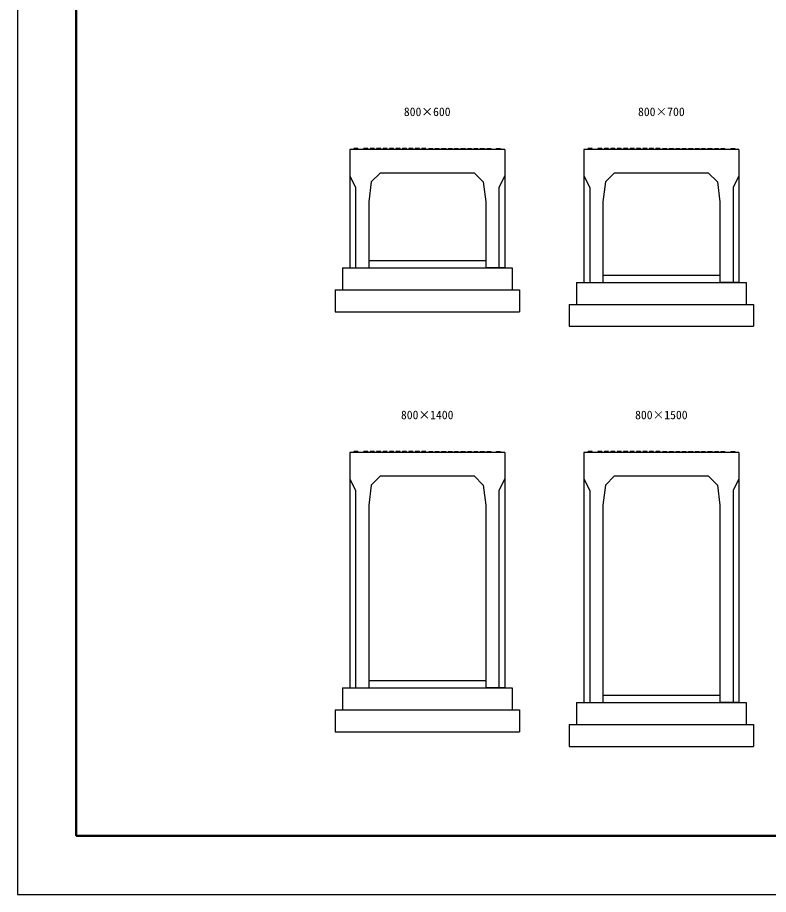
# Model space of a CAD drawing. Units: millimetres, scale not verified. Extents: x -16800 to 16800, y -5940 to 5940.
# Drawn here: x -16800 to -11668, y -5940 to 56 of the extents above; entities that cross this region are included whole.
import ezdxf
from ezdxf.enums import TextEntityAlignment as Align

# ---------------------------------------------------------------- set-up
doc = ezdxf.new("R2010")
doc.units = ezdxf.units.MM
doc.header["$LTSCALE"] = 20
for name, color, linetype, lineweight in [('0-1_Defpoints', 5, 'Continuous', 25), ('0-2_HATCH', 6, 'Continuous', 25), ('0-5_OUTLINE', 3, 'Continuous', 25), ('0-6_TXT', 7, 'Continuous', 25), ('0-7_WAKU', 3, 'Continuous', 25)]:
    doc.layers.add(name, color=color, linetype=linetype, lineweight=lineweight)
doc.styles.add('ＭＳ ゴシック', font='')
doc.styles.get('ＭＳ ゴシック').set_extended_font_data('MS Gothic')

msp = doc.modelspace()

# ---------------------------------------------------------------- linework, layer by layer
at = {"layer": '0-1_Defpoints'}
msp.add_lwpolyline([(-16800, -5940), (0, -5940), (0, 5940), (-16800, 5940)], close=True, dxfattribs=at)
at = {"layer": '0-2_HATCH'}
for points in [[(-14472.5, -844.84), (-14473.5, -838.34), (-14501.5, -838.34), (-14502.5, -844.84)], [(-14405, -844.84), (-14406, -838.34), (-14434, -838.34), (-14435, -844.84)], [(-14361, -844.84), (-14362, -838.34), (-14390, -838.34), (-14391, -844.84)], [(-14317, -844.84), (-14318, -838.34), (-14346, -838.34), (-14347, -844.84)], [(-14273, -844.84), (-14274, -838.34), (-14302, -838.34), (-14303, -844.84)], [(-14229, -844.84), (-14230, -838.34), (-14258, -838.34), (-14259, -844.84)], [(-14185, -844.84), (-14186, -838.34), (-14214, -838.34), (-14215, -844.84)], [(-14141, -844.84), (-14142, -838.34), (-14170, -838.34), (-14171, -844.84)], [(-14097, -844.84), (-14098, -838.34), (-14126, -838.34), (-14127, -844.84)], [(-14053, -844.84), (-14054, -838.34), (-14082, -838.34), (-14083, -844.84)], [(-14009, -844.84), (-14010, -838.34), (-14038, -838.34), (-14039, -844.84)], [(-13991, -844.84), (-13990, -838.34), (-13962, -838.34), (-13961, -844.84)], [(-13947, -844.84), (-13946, -838.34), (-13918, -838.34), (-13917, -844.84)], [(-13903, -844.84), (-13902, -838.34), (-13874, -838.34), (-13873, -844.84)], [(-13859, -844.84), (-13858, -838.34), (-13830, -838.34), (-13829, -844.84)], [(-13815, -844.84), (-13814, -838.34), (-13786, -838.34), (-13785, -844.84)], [(-13771, -844.84), (-13770, -838.34), (-13742, -838.34), (-13741, -844.84)], [(-13727, -844.84), (-13726, -838.34), (-13698, -838.34), (-13697, -844.84)], [(-13683, -844.84), (-13682, -838.34), (-13654, -838.34), (-13653, -844.84)], [(-13639, -844.84), (-13638, -838.34), (-13610, -838.34), (-13609, -844.84)], [(-13595, -844.84), (-13594, -838.34), (-13566, -838.34), (-13565, -844.84)], [(-13527.5, -844.84), (-13526.5, -838.34), (-13498.5, -838.34), (-13497.5, -844.84)], [(-12872.5, -844.84), (-12873.5, -838.34), (-12901.5, -838.34), (-12902.5, -844.84)], [(-12805, -844.84), (-12806, -838.34), (-12834, -838.34), (-12835, -844.84)], [(-12761, -844.84), (-12762, -838.34), (-12790, -838.34), (-12791, -844.84)], [(-12717, -844.84), (-12718, -838.34), (-12746, -838.34), (-12747, -844.84)], [(-12673, -844.84), (-12674, -838.34), (-12702, -838.34), (-12703, -844.84)], [(-12629, -844.84), (-12630, -838.34), (-12658, -838.34), (-12659, -844.84)], [(-12585, -844.84), (-12586, -838.34), (-12614, -838.34), (-12615, -844.84)], [(-12541, -844.84), (-12542, -838.34), (-12570, -838.34), (-12571, -844.84)], [(-12497, -844.84), (-12498, -838.34), (-12526, -838.34), (-12527, -844.84)], [(-12453, -844.84), (-12454, -838.34), (-12482, -838.34), (-12483, -844.84)], [(-12409, -844.84), (-12410, -838.34), (-12438, -838.34), (-12439, -844.84)], [(-12391, -844.84), (-12390, -838.34), (-12362, -838.34), (-12361, -844.84)], [(-12347, -844.84), (-12346, -838.34), (-12318, -838.34), (-12317, -844.84)], [(-12303, -844.84), (-12302, -838.34), (-12274, -838.34), (-12273, -844.84)], [(-12259, -844.84), (-12258, -838.34), (-12230, -838.34), (-12229, -844.84)], [(-12215, -844.84), (-12214, -838.34), (-12186, -838.34), (-12185, -844.84)], [(-12171, -844.84), (-12170, -838.34), (-12142, -838.34), (-12141, -844.84)], [(-12127, -844.84), (-12126, -838.34), (-12098, -838.34), (-12097, -844.84)], [(-12083, -844.84), (-12082, -838.34), (-12054, -838.34), (-12053, -844.84)], [(-12039, -844.84), (-12038, -838.34), (-12010, -838.34), (-12009, -844.84)], [(-11995, -844.84), (-11994, -838.34), (-11966, -838.34), (-11965, -844.84)], [(-11927.5, -844.84), (-11926.5, -838.34), (-11898.5, -838.34), (-11897.5, -844.84)], [(-14472.5, -2917.85), (-14473.5, -2911.35), (-14501.5, -2911.35), (-14502.5, -2917.85)], [(-14405, -2917.85), (-14406, -2911.35), (-14434, -2911.35), (-14435, -2917.85)], [(-14361, -2917.85), (-14362, -2911.35), (-14390, -2911.35), (-14391, -2917.85)], [(-14317, -2917.85), (-14318, -2911.35), (-14346, -2911.35), (-14347, -2917.85)], [(-14273, -2917.85), (-14274, -2911.35), (-14302, -2911.35), (-14303, -2917.85)], [(-14229, -2917.85), (-14230, -2911.35), (-14258, -2911.35), (-14259, -2917.85)], [(-14185, -2917.85), (-14186, -2911.35), (-14214, -2911.35), (-14215, -2917.85)], [(-14141, -2917.85), (-14142, -2911.35), (-14170, -2911.35), (-14171, -2917.85)], [(-14097, -2917.85), (-14098, -2911.35), (-14126, -2911.35), (-14127, -2917.85)], [(-14053, -2917.85), (-14054, -2911.35), (-14082, -2911.35), (-14083, -2917.85)], [(-14009, -2917.85), (-14010, -2911.35), (-14038, -2911.35), (-14039, -2917.85)], [(-13991, -2917.85), (-13990, -2911.35), (-13962, -2911.35), (-13961, -2917.85)], [(-13947, -2917.85), (-13946, -2911.35), (-13918, -2911.35), (-13917, -2917.85)], [(-13903, -2917.85), (-13902, -2911.35), (-13874, -2911.35), (-13873, -2917.85)], [(-13859, -2917.85), (-13858, -2911.35), (-13830, -2911.35), (-13829, -2917.85)], [(-13815, -2917.85), (-13814, -2911.35), (-13786, -2911.35), (-13785, -2917.85)], [(-13771, -2917.85), (-13770, -2911.35), (-13742, -2911.35), (-13741, -2917.85)], [(-13727, -2917.85), (-13726, -2911.35), (-13698, -2911.35), (-13697, -2917.85)], [(-13683, -2917.85), (-13682, -2911.35), (-13654, -2911.35), (-13653, -2917.85)], [(-13639, -2917.85), (-13638, -2911.35), (-13610, -2911.35), (-13609, -2917.85)], [(-13595, -2917.85), (-13594, -2911.35), (-13566, -2911.35), (-13565, -2917.85)], [(-13527.5, -2917.85), (-13526.5, -2911.35), (-13498.5, -2911.35), (-13497.5, -2917.85)], [(-12872.5, -2917.85), (-12873.5, -2911.35), (-12901.5, -2911.35), (-12902.5, -2917.85)], [(-12805, -2917.85), (-12806, -2911.35), (-12834, -2911.35), (-12835, -2917.85)], [(-12761, -2917.85), (-12762, -2911.35), (-12790, -2911.35), (-12791, -2917.85)], [(-12717, -2917.85), (-12718, -2911.35), (-12746, -2911.35), (-12747, -2917.85)], [(-12673, -2917.85), (-12674, -2911.35), (-12702, -2911.35), (-12703, -2917.85)], [(-12629, -2917.85), (-12630, -2911.35), (-12658, -2911.35), (-12659, -2917.85)], [(-12585, -2917.85), (-12586, -2911.35), (-12614, -2911.35), (-12615, -2917.85)], [(-12541, -2917.85), (-12542, -2911.35), (-12570, -2911.35), (-12571, -2917.85)], [(-12497, -2917.85), (-12498, -2911.35), (-12526, -2911.35), (-12527, -2917.85)], [(-12453, -2917.85), (-12454, -2911.35), (-12482, -2911.35), (-12483, -2917.85)], [(-12409, -2917.85), (-12410, -2911.35), (-12438, -2911.35), (-12439, -2917.85)], [(-12391, -2917.85), (-12390, -2911.35), (-12362, -2911.35), (-12361, -2917.85)], [(-12347, -2917.85), (-12346, -2911.35), (-12318, -2911.35), (-12317, -2917.85)], [(-12303, -2917.85), (-12302, -2911.35), (-12274, -2911.35), (-12273, -2917.85)], [(-12259, -2917.85), (-12258, -2911.35), (-12230, -2911.35), (-12229, -2917.85)], [(-12215, -2917.85), (-12214, -2911.35), (-12186, -2911.35), (-12185, -2917.85)], [(-12171, -2917.85), (-12170, -2911.35), (-12142, -2911.35), (-12141, -2917.85)], [(-12127, -2917.85), (-12126, -2911.35), (-12098, -2911.35), (-12097, -2917.85)], [(-12083, -2917.85), (-12082, -2911.35), (-12054, -2911.35), (-12053, -2917.85)], [(-12039, -2917.85), (-12038, -2911.35), (-12010, -2911.35), (-12009, -2917.85)], [(-11995, -2917.85), (-11994, -2911.35), (-11966, -2911.35), (-11965, -2917.85)], [(-11927.5, -2917.85), (-11926.5, -2911.35), (-11898.5, -2911.35), (-11897.5, -2917.85)]]:
    msp.add_lwpolyline(points, dxfattribs=at)
at = {"layer": '0-5_OUTLINE'}
for p, q in [((-14530, -844.84), (-14530, -1654.84)), ((-13470, -844.84), (-14530, -844.84)), ((-13470, -844.84), (-13470, -1654.84)), ((-11870, -844.84), (-12930, -844.84)), ((-12930, -844.84), (-12930, -1754.84)), ((-11870, -844.84), (-11870, -1754.84)), ((-14382.86, -1067.7), (-14320, -1004.84)), ((-14320, -1004.84), (-13680, -1004.84)), ((-13617.14, -1067.7), (-13680, -1004.84)), ((-12782.86, -1067.7), (-12720, -1004.84)), ((-12720, -1004.84), (-12080, -1004.84)), ((-12017.14, -1067.7), (-12080, -1004.84)), ((-14530, -1024.84), (-14490, -1104.84)), ((-14382.86, -1067.7), (-14400, -1204.84)), ((-13617.14, -1067.7), (-13600, -1204.84)), ((-13470, -1024.84), (-13510, -1104.84)), ((-12930, -1024.84), (-12890, -1104.84)), ((-12782.86, -1067.7), (-12800, -1204.84)), ((-12017.14, -1067.7), (-12000, -1204.84)), ((-11870, -1024.84), (-11910, -1104.84)), ((-14490, -1104.84), (-14490, -1654.84)), ((-13510, -1104.84), (-13510, -1654.84)), ((-12890, -1104.84), (-12890, -1754.84)), ((-11910, -1104.84), (-11910, -1754.84)), ((-14400, -1204.84), (-14400, -1654.84)), ((-13600, -1204.84), (-13600, -1654.84)), ((-12800, -1204.84), (-12800, -1754.84)), ((-12000, -1204.84), (-12000, -1754.84)), ((-14400, -1604.84), (-13600, -1604.84)), ((-14580, -1654.84), (-13420, -1654.84)), ((-14580, -1654.84), (-14580, -1804.84)), ((-14530, -1654.84), (-14400, -1654.84)), ((-13470, -1654.84), (-13600, -1654.84)), ((-13420, -1654.84), (-13420, -1804.84)), ((-12800, -1704.84), (-12000, -1704.84)), ((-12980, -1754.84), (-11820, -1754.84)), ((-12980, -1754.84), (-12980, -1904.84)), ((-12930, -1754.84), (-12800, -1754.84)), ((-11870, -1754.84), (-12000, -1754.84)), ((-11820, -1754.84), (-11820, -1904.84)), ((-14630, -1804.84), (-13370, -1804.84)), ((-14630, -1804.84), (-14630, -1954.84)), ((-13370, -1804.84), (-13370, -1954.84)), ((-13030, -1904.84), (-11770, -1904.84)), ((-13030, -1904.84), (-13030, -2054.84)), ((-11770, -1904.84), (-11770, -2054.84)), ((-14630, -1954.84), (-13370, -1954.84)), ((-13030, -2054.84), (-11770, -2054.84)), ((-13470, -2917.85), (-14530, -2917.85)), ((-14530, -2917.85), (-14530, -4527.85)), ((-13470, -2917.85), (-13470, -4527.85)), ((-11870, -2917.85), (-12930, -2917.85)), ((-12930, -2917.85), (-12930, -4627.85)), ((-11870, -2917.85), (-11870, -4627.85)), ((-14530, -3097.85), (-14490, -3177.85)), ((-14382.86, -3140.71), (-14320, -3077.85)), ((-14320, -3077.85), (-13680, -3077.85)), ((-13617.14, -3140.71), (-13680, -3077.85)), ((-13470, -3097.85), (-13510, -3177.85)), ((-12930, -3097.85), (-12890, -3177.85)), ((-12782.86, -3140.71), (-12720, -3077.85)), ((-12720, -3077.85), (-12080, -3077.85)), ((-12017.14, -3140.71), (-12080, -3077.85)), ((-11870, -3097.85), (-11910, -3177.85)), ((-14490, -3177.85), (-14490, -4527.85)), ((-14382.86, -3140.71), (-14400, -3277.85)), ((-13617.14, -3140.71), (-13600, -3277.85)), ((-13510, -3177.85), (-13510, -4527.85)), ((-12890, -3177.85), (-12890, -4627.85)), ((-12782.86, -3140.71), (-12800, -3277.85)), ((-12017.14, -3140.71), (-12000, -3277.85)), ((-11910, -3177.85), (-11910, -4627.85)), ((-14400, -3277.85), (-14400, -4527.85)), ((-13600, -3277.85), (-13600, -4527.85)), ((-12800, -3277.85), (-12800, -4627.85)), ((-12000, -3277.85), (-12000, -4627.85)), ((-14400, -4477.85), (-13600, -4477.85)), ((-14580, -4527.85), (-13420, -4527.85)), ((-14580, -4527.85), (-14580, -4677.85)), ((-14530, -4527.85), (-14400, -4527.85)), ((-13470, -4527.85), (-13600, -4527.85)), ((-13420, -4527.85), (-13420, -4677.85)), ((-12800, -4577.85), (-12000, -4577.85)), ((-12980, -4627.85), (-11820, -4627.85)), ((-12980, -4627.85), (-12980, -4777.85)), ((-12930, -4627.85), (-12800, -4627.85)), ((-11870, -4627.85), (-12000, -4627.85)), ((-11820, -4627.85), (-11820, -4777.85)), ((-14630, -4677.85), (-13370, -4677.85)), ((-14630, -4677.85), (-14630, -4827.85)), ((-13370, -4677.85), (-13370, -4827.85)), ((-13030, -4777.85), (-11770, -4777.85)), ((-13030, -4777.85), (-13030, -4927.85)), ((-11770, -4777.85), (-11770, -4927.85)), ((-14630, -4827.85), (-13370, -4827.85)), ((-13030, -4927.85), (-11770, -4927.85))]:
    msp.add_line(p, q, dxfattribs=at)
at = {"layer": '0-7_WAKU', "lineweight": 50}
msp.add_lwpolyline([(-16400, -5540), (-400, -5540), (-400, 5540), (-16400, 5540)], close=True, dxfattribs=at)

# ---------------------------------------------------------------- texts
at = {"layer": '0-6_TXT', "style": 'ＭＳ ゴシック'}
for s, p in [('800×600', (-14160, -634.84)), ('800×700', (-12560, -634.84)), ('800×1400', (-14180, -2707.85)), ('800×1500', (-12580, -2707.85))]:
    msp.add_text(s, height=58.65, dxfattribs=at).set_placement(p, align=Align.BOTTOM_LEFT)

doc.saveas('drawing.dxf')
